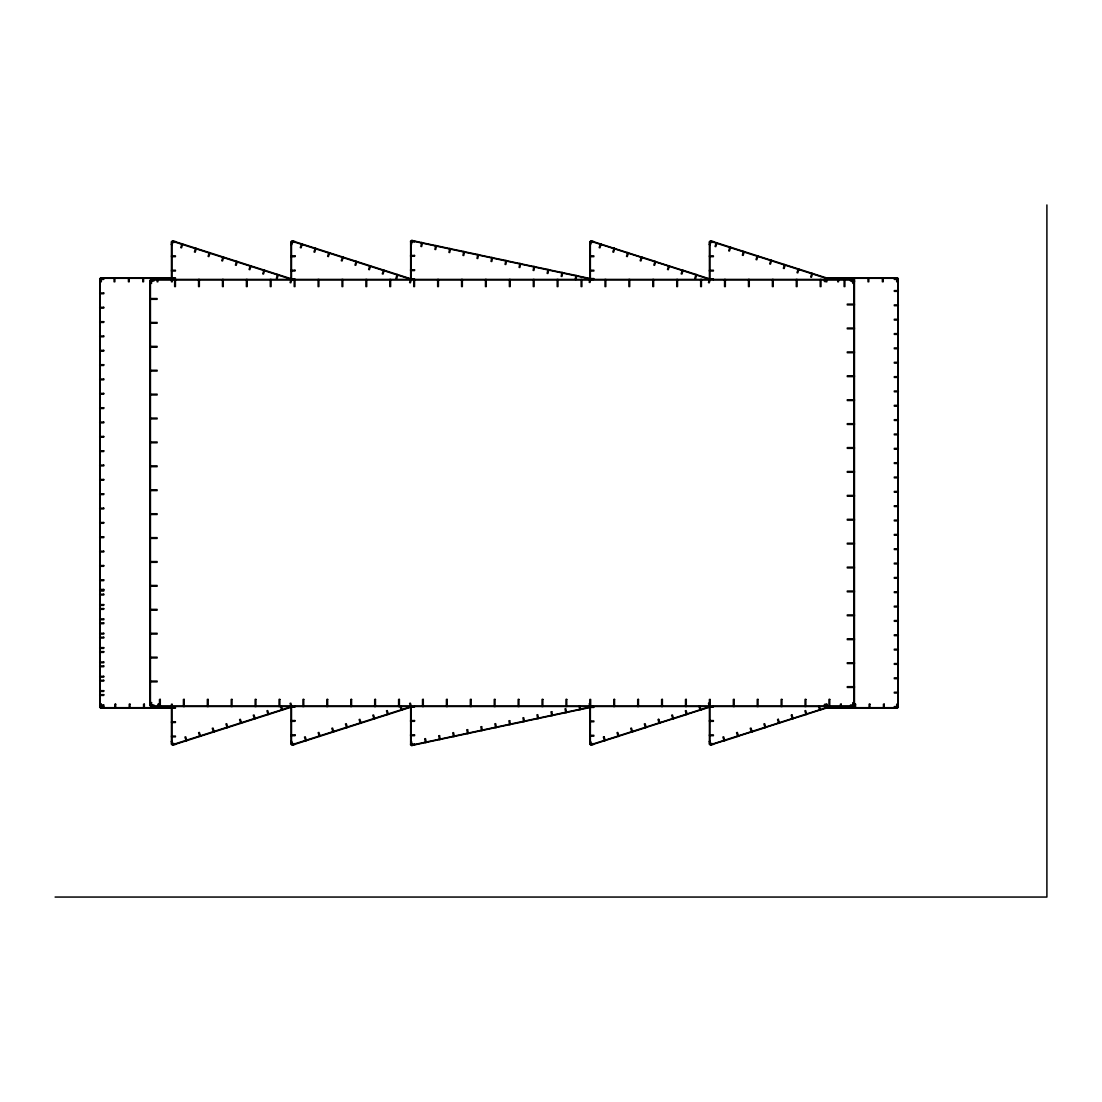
<?xml version="1.0" encoding="UTF-8"?>
<svg xmlns="http://www.w3.org/2000/svg" width="1102" height="1102" viewBox="0 0 1102 1102"><rect width="100%" height="100%" fill="white"/><g stroke="black" fill="none" stroke-linecap="round" stroke-linejoin="round"><path stroke-width="1.5" d="M412.286 240.498L411.459 244.396L410.674 244.231L411.514 240.332L421.667 242.605M436.502 245.663L435.676 249.562L434.891 249.396L435.717 245.498L449.726 248.584M463.777 251.476L462.95 255.375L463.735 255.54L464.562 251.642L450.511 248.749M477.813 254.479L476.987 258.378L477.758 258.543L478.599 254.645L464.548 251.752M505.873 260.458L505.047 264.356L505.818 264.521L506.658 260.623L492.608 257.73M547.956 269.439L547.129 273.337L547.914 273.503L548.741 269.604L534.69 266.712M576.015 275.431L575.189 279.329L575.974 279.495L576.801 275.596L562.75 272.69M173.262 241.021L172.036 244.823L171.278 244.575L172.504 240.773L292.044 279.026L290.832 282.828L290.074 282.58L291.286 278.792M181.982 243.817L180.769 247.606L181.527 247.854L182.739 244.052M195.646 248.184L194.434 251.986L195.192 252.22L196.404 248.432M209.311 252.551L208.085 256.353L208.857 256.601L210.069 252.799M222.976 256.931L221.75 260.719L222.508 260.967L223.734 257.179M236.627 261.298L235.415 265.1L236.172 265.334L237.385 261.546M250.292 265.678L249.08 269.467L249.837 269.714L251.049 265.913M263.957 270.045L262.744 273.847L263.502 274.081L264.714 270.293M277.621 274.412L276.409 278.214L277.167 278.462L278.379 274.66M292.801 241.021L291.589 244.823L290.832 244.575L292.044 240.773L411.583 279.026L410.371 282.828L409.613 282.58L410.826 278.792M301.521 243.817L300.309 247.606L301.066 247.854L302.279 244.052M315.186 248.184L313.974 251.986L314.731 252.22L315.943 248.432M328.851 252.551L327.638 256.353L328.396 256.601L329.608 252.799M342.515 256.931L341.303 260.719L342.061 260.967L343.273 257.179M356.18 261.298L354.968 265.1L355.726 265.334L356.938 261.546M369.845 265.678L368.633 269.467L369.39 269.714L370.603 265.913M383.51 270.045L382.284 273.847L383.055 274.081L384.267 270.293M397.161 274.412L395.949 278.214L396.706 278.462L397.932 274.66M591.664 241.021L590.452 244.823L589.694 244.575L590.906 240.773L600.356 243.914M642.135 257.179L640.923 260.967L640.166 260.719L641.378 256.931L642.135 257.179L655.8 261.546L654.588 265.334L653.83 265.1L655.043 261.298M683.13 270.293L681.918 274.081L681.16 273.847L682.372 270.045L696.795 274.66L695.582 278.462L694.811 278.214L696.037 274.412M711.217 241.021L709.991 244.823L709.233 244.575L710.459 240.773L826.307 277.856L825.095 281.644L824.337 281.409L825.55 277.608M716.245 242.633L715.033 246.435L715.79 246.669L717.003 242.881M729.91 247L728.697 250.801L729.455 251.049L730.667 247.247M743.574 251.38L742.362 255.168L743.12 255.416L744.332 251.614M757.239 255.747L756.027 259.549L756.785 259.783L757.997 255.995M770.904 260.127L769.692 263.915L770.45 264.163L771.662 260.361M784.569 264.494L783.357 268.296L784.114 268.53L785.327 264.742M798.234 268.86L797.008 272.662L797.779 272.91L798.991 269.108M811.885 273.241L810.673 277.029L811.43 277.277L812.656 273.475M173.11 744.497L186.004 740.365M186.761 740.131L199.669 735.998M200.426 735.75L213.333 731.632M214.091 731.384L226.998 727.251M227.756 727.017L240.663 722.884M241.421 722.636L254.328 718.504M255.085 718.27L267.993 714.137M268.75 713.889L281.644 709.771M282.415 709.523L291.135 706.726M292.65 744.497L305.557 740.365M306.315 740.131L319.222 735.998M319.979 735.75L332.887 731.632M333.644 731.384L346.538 727.251M347.309 727.017L360.202 722.884M360.96 722.636L373.867 718.504M374.625 718.27L387.532 714.137M388.29 713.889L401.197 709.771M401.954 709.523L410.674 706.726M591.512 744.497L604.419 740.365M605.177 740.131L618.084 735.998M618.842 735.75L631.749 731.632M632.507 731.384L645.414 727.251M646.171 727.017L659.065 722.884M659.836 722.636L672.73 718.504M673.487 718.27L686.394 714.137M687.152 713.889L700.059 709.771M700.817 709.523L709.536 706.726M591.636 744.883L604.543 740.751M605.301 740.503L618.993 736.232L617.781 732.431L617.024 732.678L618.236 736.467M618.966 736.136L631.859 732.003M632.658 731.852L631.446 728.064L630.688 728.312L631.901 732.1L646.323 727.485L645.097 723.697L644.339 723.931L645.565 727.733M646.282 727.389L659.189 723.256M659.946 723.022L672.854 718.89M673.639 718.738L672.427 714.95L671.669 715.184L672.881 718.986L687.304 714.371L686.091 710.57L685.334 710.818L686.546 714.606M687.276 714.275L700.183 710.143M700.968 709.991L699.756 706.203L698.999 706.451L700.211 710.239L709.66 707.112M711.066 744.497L723.959 740.365M724.717 740.131L737.624 735.998M738.381 735.75L751.288 731.632M752.046 731.384L764.953 727.251M765.711 727.017L778.618 722.884M779.376 722.636L792.283 718.504M793.041 718.27L805.948 714.137M806.705 713.889L819.599 709.771M820.37 709.523L825.398 707.911M711.176 744.883L724.083 740.751M724.882 740.599L723.656 736.811L722.898 737.045L724.11 740.847L738.533 736.232L737.321 732.431L736.563 732.678L737.775 736.467M738.505 736.136L751.412 732.003M752.198 731.852L750.985 728.064L750.228 728.312L751.44 732.1L752.198 731.852L765.862 727.485L764.65 723.697L763.893 723.931L765.105 727.733M765.835 727.389L778.742 723.256M779.5 723.022L792.407 718.89M793.164 718.642L806.857 714.371L805.645 710.57L804.873 710.818L806.099 714.606M806.829 714.275L819.723 710.143M820.522 709.991L819.296 706.203L818.538 706.451L819.75 710.239L825.522 708.297M412.189 745.007L425.441 742.183M426.212 742.018L439.464 739.194M440.249 739.029L453.501 736.205M454.272 736.04L467.523 733.202M468.309 733.037L481.56 730.213M482.332 730.047L495.583 727.224M496.368 727.058L509.62 724.221M510.391 724.055L523.643 721.231M524.428 721.066L537.68 718.242M538.451 718.077L551.703 715.253M552.488 715.088L565.739 712.25M566.511 712.085L579.762 709.261M580.547 709.096L589.942 707.085M412.272 745.407L439.546 739.58M440.332 739.414L467.606 733.601M468.391 733.436L481.643 730.598M482.414 730.433L509.703 724.62M510.474 724.455L524.524 721.548L523.698 717.664L522.913 717.829L523.753 721.727M524.511 721.452L551.785 715.639M552.57 715.473L579.845 709.647M580.63 709.481L590.837 707.415L589.997 703.517L589.226 703.682L590.052 707.58M171.457 242.33L175.438 242.33L175.438 241.531L171.457 241.531L171.457 281.795L172.256 281.795L172.256 277.814M589.873 242.33L593.854 242.33L593.854 241.531L589.873 241.531L589.873 256.683L589.873 279.371L593.854 279.371L593.854 278.572L589.873 278.572M709.413 242.33L713.393 242.33L713.393 241.531L709.413 241.531L709.413 279.798M171.457 255.884L175.438 255.884L175.438 256.683L171.457 256.683M589.873 255.884L593.854 255.884L593.854 256.683L589.873 256.683M709.413 255.884L713.393 255.884L713.393 256.683L709.413 256.683M171.457 270.224L175.438 270.224L175.438 271.023L171.457 271.023M589.873 270.224L593.854 270.224L593.854 271.023L589.873 271.023M709.413 270.224L713.393 270.224L713.393 271.023L709.413 271.023M171.457 277.814L175.438 277.814L175.438 278.613L171.457 278.613M101.329 277.911L114.071 277.911M114.87 277.911L128.424 277.911M129.223 277.911L142.764 277.911M143.563 277.911L157.118 277.911M157.903 277.911L171.457 277.911M826.872 277.911L837.727 277.911M838.526 277.911L852.066 277.911M854.463 277.911L868.004 277.911M868.803 277.911L882.358 277.911M883.157 277.911L896.697 277.911M101.329 278.31L114.071 278.31M114.87 278.31L128.424 278.31M129.223 278.31L142.764 278.31M143.563 278.31L157.118 278.31M157.903 278.31L171.457 278.31M826.872 278.31L837.727 278.31M838.526 278.31L852.066 278.31M854.463 278.31L868.004 278.31M868.803 278.31L882.358 278.31M883.157 278.31L896.697 278.31M709.413 278.999L713.393 278.999L713.393 279.798M151.539 279.412L150.74 279.412L150.74 283.393L151.539 283.393L151.539 279.412L853.664 279.412M151.539 279.908L174.639 279.908M175.438 279.908L198.553 279.908M199.352 279.908L222.466 279.908M223.265 279.908L246.38 279.908M247.165 279.908L270.279 279.908M271.078 279.908L318.106 279.908M318.891 279.908L342.006 279.908M342.805 279.908L365.919 279.908M366.718 279.908L389.832 279.908M390.631 279.908L437.646 279.908M438.444 279.908L461.559 279.908M462.358 279.908L485.459 279.908M486.257 279.908L509.372 279.908M510.171 279.908L533.285 279.908M534.084 279.908L557.185 279.908M557.984 279.908L581.098 279.908M581.897 279.908L605.012 279.908M605.811 279.908L628.925 279.908M629.71 279.908L652.825 279.908M653.624 279.908L676.738 279.908M677.537 279.908L700.652 279.908M701.437 279.908L724.551 279.908M725.35 279.908L748.465 279.908M749.264 279.908L772.378 279.908M773.177 279.908L796.278 279.908M797.077 279.908L820.191 279.908M820.99 279.908L844.104 279.908M844.903 279.908L852.865 279.908M854.463 280.211L850.482 280.211L850.482 281.01L854.463 281.01L854.463 705.79L850.482 705.79L850.482 704.991L854.463 704.991M149.941 281.01L153.922 281.01L153.922 280.211L149.941 280.211L149.941 705.79L153.922 705.79L153.922 704.991L149.941 704.991M149.941 298.532L157.118 298.532L157.118 299.331L149.941 299.331M854.463 304.111L847.286 304.111L847.286 304.91L854.463 304.91M149.941 322.445L157.118 322.445L157.118 323.244L149.941 323.244M854.463 328.024L847.286 328.024L847.286 328.823L854.463 328.823M149.941 346.359L157.118 346.359L157.118 347.158L149.941 347.158M854.463 351.937L847.286 351.937L847.286 352.736L854.463 352.736M149.941 370.258L157.118 370.258L157.118 371.057L149.941 371.057M854.463 375.837L847.286 375.837L847.286 376.636L854.463 376.636M149.941 394.172L157.118 394.172L157.118 394.971L149.941 394.971M854.463 399.75L847.286 399.75L847.286 400.549L854.463 400.549M149.941 418.085L157.118 418.085L157.118 418.884L149.941 418.884M854.463 423.664L847.286 423.664L847.286 424.463L854.463 424.463M149.941 441.998L157.118 441.998L157.118 442.784L149.941 442.784M854.463 447.577L847.286 447.577L847.286 448.362L854.463 448.362M149.941 465.898L157.118 465.898L157.118 466.697L149.941 466.697M854.463 471.477L847.286 471.477L847.286 472.276L854.463 472.276M149.941 489.811L157.118 489.811L157.118 490.61L149.941 490.61M854.463 495.39L847.286 495.39L847.286 496.189L854.463 496.189M149.941 513.725L157.118 513.725L157.118 514.51L149.941 514.51M854.463 519.304L847.286 519.304L847.286 520.089L854.463 520.089M149.941 537.624L157.118 537.624L157.118 538.423L149.941 538.423M854.463 543.203L847.286 543.203L847.286 544.002L854.463 544.002M149.941 561.538L157.118 561.538L157.118 562.337L149.941 562.337M854.463 567.117L847.286 567.117L847.286 567.916L854.463 567.916M149.941 585.451L157.118 585.451L157.118 586.25L149.941 586.25M99.731 590.231L103.712 590.231M854.463 591.03L847.286 591.03L847.286 591.829L854.463 591.829M149.941 609.351L157.118 609.351L157.118 610.15L149.941 610.15M854.463 614.93L847.286 614.93L847.286 615.729L854.463 615.729M149.941 633.264L157.118 633.264L157.118 634.063L149.941 634.063M854.463 638.843L847.286 638.843L847.286 639.642L854.463 639.642M149.941 657.178L157.118 657.178L157.118 657.977L149.941 657.977M854.463 662.757L847.286 662.757L847.286 663.556L854.463 663.556M149.941 681.077L157.118 681.077L157.118 681.876L149.941 681.876M854.463 686.656L847.286 686.656L847.286 687.455L854.463 687.455M151.539 706.093L159.501 706.093M160.3 706.093L183.414 706.093M184.213 706.093L207.328 706.093M208.113 706.093L231.227 706.093M232.026 706.093L255.141 706.093M255.94 706.093L279.054 706.093M279.839 706.093L302.954 706.093M303.753 706.093L326.867 706.093M327.666 706.093L350.78 706.093M351.579 706.093L374.68 706.093M375.479 706.093L398.593 706.093M399.392 706.093L422.507 706.093M423.306 706.093L446.406 706.093M447.205 706.093L470.32 706.093M471.119 706.093L494.233 706.093M495.032 706.093L518.147 706.093M518.932 706.093L542.046 706.093M542.845 706.093L565.96 706.093M566.759 706.093L589.873 706.093M590.658 706.093L613.773 706.093M614.572 706.093L637.686 706.093M638.485 706.093L661.599 706.093M662.398 706.093L685.499 706.093M686.298 706.093L733.326 706.093M734.125 706.093L757.226 706.093M758.024 706.093L781.139 706.093M781.938 706.093L805.052 706.093M805.851 706.093L828.952 706.093M829.751 706.093L852.865 706.093M151.539 706.492L159.501 706.492M160.3 706.492L183.414 706.492M184.213 706.492L207.328 706.492M208.113 706.492L231.227 706.492M232.026 706.492L255.141 706.492M255.94 706.492L279.054 706.492M279.839 706.492L302.954 706.492M303.753 706.492L326.867 706.492M327.666 706.492L350.78 706.492M351.579 706.492L374.68 706.492M375.479 706.492L398.593 706.492M399.392 706.492L422.507 706.492M423.306 706.492L446.406 706.492M447.205 706.492L470.32 706.492M471.119 706.492L494.233 706.492M495.032 706.492L518.147 706.492M518.932 706.492L542.046 706.492M542.845 706.492L565.96 706.492M566.759 706.492L589.873 706.492M590.658 706.492L613.773 706.492M614.572 706.492L637.686 706.492M638.485 706.492L661.599 706.492M662.398 706.492L685.499 706.492M686.298 706.492L709.413 706.492M710.211 706.492L733.326 706.492M734.125 706.492L757.226 706.492M758.024 706.492L781.139 706.492M781.938 706.492L805.052 706.492M805.851 706.492L828.952 706.492M829.751 706.492L852.865 706.492M589.873 706.589L593.854 706.63L593.854 707.429L589.873 707.429L589.873 699.412L590.658 699.412L590.658 706.589M709.413 706.589L710.211 706.589L710.211 699.412L709.413 699.412L709.413 744.456L713.393 744.456L713.393 743.657L709.413 743.657M709.413 707.002L713.393 707.002L713.393 706.203M171.457 707.388L175.438 707.388L175.438 708.187L171.457 708.187M101.329 707.677L114.87 707.677M115.669 707.677L129.223 707.677M130.008 707.677L143.563 707.677M144.362 707.677L157.903 707.677M158.702 707.677L171.457 707.677M826.872 707.677L840.413 707.677M841.212 707.677L854.766 707.677M855.551 707.677L869.106 707.677M869.905 707.677L883.446 707.677M884.245 707.677L896.697 707.677M101.329 708.076L114.87 708.076M115.669 708.076L129.223 708.076M130.008 708.076L143.563 708.076M144.362 708.076L157.903 708.076M158.702 708.076L171.457 708.076M826.872 708.076L840.413 708.076M841.212 708.076L854.766 708.076M855.551 708.076L869.106 708.076M869.905 708.076L883.446 708.076M884.245 708.076L896.697 708.076M709.413 720.543L713.393 720.543L713.393 721.342L709.413 721.342M589.873 720.983L593.854 720.983L593.854 721.769L589.873 721.769L589.969 707.429M171.457 721.727L175.438 721.727L175.438 722.526L171.457 722.526M709.413 734.896L713.393 734.896L713.393 735.695L709.413 735.695M589.873 735.323L593.854 735.323L593.854 736.122L589.873 736.122L589.969 721.769M171.457 736.081L175.438 736.081L175.438 736.866L171.457 736.866M171.457 743.657L175.438 743.657L175.438 744.456L171.457 744.456L171.457 704.192L172.256 704.192L172.256 708.187M589.873 743.657L593.854 743.657L593.854 744.456L589.873 744.456L589.969 736.122M55.1 897.056L1046.9 897.056L1046.9 204.944M422.452 242.771L435.703 245.594M478.571 254.741L491.823 257.565M506.631 260.719L519.882 263.557M520.667 263.722L533.905 266.546M548.727 269.701L561.965 272.525M576.787 275.693L590.025 278.517M412.189 240.98L421.584 242.991M422.369 243.156L435.621 245.98M436.406 246.145L449.644 248.969M450.429 249.148L463.68 251.972M464.465 252.138L477.703 254.961M478.488 255.127L491.74 257.951M492.525 258.116L505.763 260.954M506.548 261.119L519.8 263.943M520.585 264.108L533.823 266.932M534.608 267.097L547.859 269.921M548.631 270.1L561.882 272.924M562.667 273.089L575.919 275.913M576.69 276.079L589.942 278.902M711.066 241.49L716.093 243.115M716.851 243.349L729.758 247.482M730.516 247.73L743.423 251.848M744.181 252.096L757.088 256.229M757.845 256.463L770.753 260.595M771.51 260.843L784.417 264.962M785.175 265.21L798.082 269.343M798.84 269.591L811.733 273.709M812.505 273.957L825.398 278.09M601.113 244.148L614.021 248.281M614.778 248.529L627.685 252.647M628.443 252.895L641.35 257.028M655.773 261.642L668.68 265.775M669.437 266.009L682.331 270.142M696.753 274.756L709.66 278.889M591.512 241.49L600.232 244.286M601.003 244.534L613.897 248.666M614.654 248.9L627.561 253.033M628.319 253.281L641.226 257.4M641.984 257.648L654.891 261.78M655.649 262.014L668.556 266.147M669.313 266.395L682.221 270.527M682.978 270.761L695.885 274.894M696.643 275.142L709.536 279.261M292.65 241.49L301.369 244.286M302.127 244.534L315.034 248.666M315.792 248.9L328.699 253.033M329.457 253.281L342.364 257.4M343.121 257.648L356.029 261.78M356.786 262.014L369.693 266.147M370.451 266.395L383.358 270.527M384.116 270.761L397.009 274.894M397.781 275.142L410.674 279.261M173.11 241.49L181.83 244.286M182.588 244.534L195.495 248.666M196.252 248.9L209.16 253.033M209.917 253.281L222.824 257.4M223.582 257.648L236.475 261.78M237.233 262.014L250.14 266.147M250.898 266.395L263.805 270.527M264.563 270.761L277.47 274.894M278.227 275.142L291.135 279.261M410.826 707.208L409.613 703.407L410.371 703.172L411.583 706.961L292.044 745.214L290.832 741.426L291.589 741.178L292.801 744.98M402.106 709.991L400.894 706.203L400.136 706.451L401.348 710.239M388.441 714.371L387.229 710.57L386.471 710.818L387.684 714.606M374.776 718.738L373.564 714.95L372.807 715.184L374.019 718.986M361.112 723.119L359.899 719.317L359.142 719.565L360.354 723.353M347.461 727.485L346.235 723.697L345.477 723.931L346.689 727.733M333.796 731.852L332.584 728.064L331.812 728.312L333.038 732.1M320.131 736.232L318.919 732.431L318.161 732.678L319.373 736.467M306.466 740.599L305.254 736.811L304.496 737.045L305.709 740.847M291.286 707.208L290.074 703.407L290.832 703.172L292.044 706.961L172.504 745.214L171.278 741.426L172.036 741.178L173.262 744.98M282.567 709.991L281.341 706.203L280.583 706.451L281.795 710.239M268.902 714.371L267.69 710.57L266.918 710.818L268.144 714.606M255.237 718.738L254.025 714.95L253.267 715.184L254.479 718.986M241.572 723.119L240.36 719.317L239.602 719.565L240.815 723.353M227.907 727.485L226.695 723.697L225.938 723.931L227.15 727.733M214.243 731.852L213.03 728.064L212.273 728.312L213.485 732.1M200.578 736.232L199.366 732.431L198.608 732.678L199.82 736.467M186.913 740.599L185.701 736.811L184.943 737.045L186.155 740.847M566.621 712.581L565.794 708.682L565.009 708.848L565.836 712.746M538.561 718.559L537.735 714.661L536.949 714.826L537.776 718.724M496.465 727.54L495.638 723.642L494.853 723.807L495.693 727.706M454.382 736.522L453.556 732.623L452.77 732.789L453.597 736.687M426.322 742.5L425.496 738.615L424.711 738.781L425.537 742.679M898.199 279.412L898.199 290.57M898.199 291.369L898.199 304.91M898.199 305.709L898.199 319.263M898.199 320.062L898.199 333.603M898.199 334.402L898.199 347.943M898.199 348.742L898.199 362.296M898.199 363.095L898.199 376.636M898.199 377.435L898.199 390.99M898.199 391.789L898.199 405.329M898.199 406.128L898.199 419.683M898.199 420.468L898.199 434.023M898.199 434.822L898.199 448.362M898.199 449.161L898.199 462.716M898.199 463.515L898.199 477.056M898.199 477.855L898.199 491.409M898.199 492.195L898.199 505.749M898.199 506.548L898.199 520.089M898.199 520.888L898.199 534.442M898.199 535.241L898.199 548.782M898.199 549.581L898.199 563.136M898.199 563.935L898.199 577.476M898.199 578.274L898.199 591.829M898.199 592.614L898.199 606.169M898.199 606.968L898.199 620.509M898.199 621.308L898.199 634.862M898.199 635.661L898.199 649.202M898.199 650.001L898.199 663.556M898.199 664.341L898.199 677.895M898.199 678.694L898.199 692.235M898.199 693.034L898.199 706.589M897.799 279.412L897.799 290.57M897.799 291.369L897.799 304.91M897.799 305.709L897.799 319.263M897.799 320.062L897.799 333.603M897.799 334.402L897.799 347.943M897.799 348.742L897.799 362.296M897.799 363.095L897.799 376.636M897.799 377.435L897.799 390.99M897.799 391.789L897.799 405.329M897.799 406.128L897.799 419.683M897.799 420.468L897.799 434.023M897.799 434.822L897.799 448.362M897.799 449.161L897.799 462.716M897.799 463.515L897.799 477.056M897.799 477.855L897.799 491.409M897.799 492.195L897.799 505.749M897.799 506.548L897.799 520.089M897.799 520.888L897.799 534.442M897.799 535.241L897.799 548.782M897.799 549.581L897.799 563.136M897.799 563.935L897.799 577.476M897.799 578.274L897.799 591.829M897.799 592.614L897.799 606.169M897.799 606.968L897.799 620.509M897.799 621.308L897.799 634.862M897.799 635.661L897.799 649.202M897.799 650.001L897.799 663.556M897.799 664.341L897.799 677.895M897.799 678.694L897.799 692.235M897.799 693.034L897.799 706.589M853.967 281.01L853.967 304.111M853.967 304.91L853.967 328.024M853.967 328.823L853.967 351.937M853.967 352.736L853.967 375.837M853.967 376.636L853.967 399.75M853.967 400.549L853.967 423.664M853.967 424.463L853.967 447.577M853.967 448.362L853.967 471.477M853.967 472.276L853.967 495.39M853.967 496.189L853.967 519.304M853.967 520.089L853.967 543.203M853.967 544.002L853.967 567.117M853.967 567.916L853.967 591.03M853.967 591.829L853.967 614.93M853.967 615.729L853.967 638.843M853.967 639.642L853.967 662.757M853.967 663.556L853.967 686.656M853.967 687.455L853.967 704.991M853.664 277.814L853.664 283.393L852.865 283.393L852.865 277.814M844.903 279.412L844.903 286.589L844.104 286.589L844.104 279.412M820.99 279.412L820.99 286.589L820.191 286.589L820.191 279.412M797.077 279.412L797.077 286.589L796.278 286.589L796.278 279.412M773.177 279.412L773.177 286.589L772.378 286.589L772.378 279.412M749.264 279.412L749.264 286.589L748.465 286.589L748.465 279.412M725.35 279.412L725.35 286.589L724.551 286.589L724.551 279.412M709.908 242.33L709.908 255.884M709.908 256.683L709.908 270.224M709.908 271.023L709.908 278.999M709.908 707.002L709.908 720.543M709.908 721.342L709.908 734.896M709.908 735.695L709.908 743.657M701.437 279.412L701.437 286.589L700.652 286.589L700.652 279.412M677.537 279.412L677.537 286.589L676.738 286.589L676.738 279.412M653.624 279.412L653.624 286.589L652.825 286.589L652.825 279.412M629.71 279.412L629.71 286.589L628.925 286.589L628.925 279.412M605.811 279.412L605.811 286.589L605.012 286.589L605.012 279.412M590.369 242.33L590.369 255.884M590.369 256.683L590.369 270.224M590.369 271.023L590.369 278.572M590.369 707.429L590.369 720.983M590.369 721.769L590.369 735.323M590.369 736.122L590.369 743.657M581.897 279.412L581.897 286.589L581.098 286.589L581.098 279.412M557.984 279.412L557.984 286.589L557.185 286.589L557.185 279.412M534.084 279.412L534.084 286.589L533.285 286.589L533.285 279.412M510.171 279.412L510.171 286.589L509.372 286.589L509.372 279.412M486.257 279.412L486.257 286.589L485.459 286.589L485.459 279.412M462.358 279.412L462.358 286.589L461.559 286.589L461.559 279.412M438.444 279.412L438.444 286.589L437.646 286.589L437.646 279.412M414.531 706.203L414.531 707.002L410.55 707.002L410.55 706.203M413.732 279.412L413.732 286.589L414.531 286.589L414.531 278.999L410.55 278.999L410.55 279.798M411.046 241.903L411.046 255.457M411.046 256.256L411.046 269.797M411.046 270.596L411.046 278.999M411.046 707.002L411.046 720.543M411.046 721.342L411.046 734.896M411.046 735.695L411.046 744.084M410.647 241.903L410.647 255.457M410.647 256.256L410.647 269.797M410.647 270.596L410.647 278.999M410.647 707.002L410.647 720.543M410.647 721.342L410.647 734.896M410.647 735.695L410.647 744.084M390.631 279.412L390.631 286.589L389.832 286.589L389.832 279.412M366.718 279.412L366.718 286.589L365.919 286.589L365.919 279.412M342.805 279.412L342.805 286.589L342.006 286.589L342.006 279.412M318.891 279.412L318.891 286.589L318.106 286.589L318.106 279.412M294.992 706.203L294.992 707.002L290.997 707.002L290.997 706.203M294.193 279.412L294.193 286.589L294.992 286.589L294.992 278.999L290.997 278.999L290.997 279.798M291.507 242.33L291.507 255.884M291.507 256.683L291.507 270.224M291.507 271.023L291.507 278.999M291.507 707.002L291.507 720.543M291.507 721.342L291.507 734.896M291.507 735.695L291.507 743.657M291.107 242.33L291.107 255.884M291.107 256.683L291.107 270.224M291.107 271.023L291.107 278.999M291.107 707.002L291.107 720.543M291.107 721.342L291.107 734.896M291.107 735.695L291.107 743.657M271.078 279.412L271.078 286.589L270.279 286.589L270.279 279.412M247.165 279.412L247.165 286.589L246.38 286.589L246.38 279.412M223.265 279.412L223.265 286.589L222.466 286.589L222.466 279.412M199.352 279.412L199.352 286.589L198.553 286.589L198.553 279.412M175.438 279.412L175.438 286.589L174.639 286.589L174.639 279.412M171.953 242.33L171.953 255.884M171.953 256.683L171.953 270.224M171.953 271.023L171.953 277.814M171.953 708.187L171.953 721.727M171.953 722.526L171.953 736.081M171.953 736.866L171.953 743.657M150.437 281.01L150.437 298.532M150.437 299.331L150.437 322.445M150.437 323.244L150.437 346.359M150.437 347.158L150.437 370.258M150.437 371.057L150.437 394.172M150.437 394.971L150.437 418.085M150.437 418.884L150.437 441.998M150.437 442.784L150.437 465.898M150.437 466.697L150.437 489.811M150.437 490.61L150.437 513.725M150.437 514.51L150.437 537.624M150.437 538.423L150.437 561.538M150.437 562.337L150.437 585.451M150.437 586.25L150.437 609.351M150.437 610.15L150.437 633.264M150.437 634.063L150.437 657.178M150.437 657.977L150.437 681.077M150.437 681.876L150.437 704.991M100.227 279.412L100.227 292.953M100.227 293.752L100.227 307.306M100.227 308.105L100.227 321.646M100.227 322.445L100.227 336M100.227 336.785L100.227 350.34M100.227 351.139L100.227 364.679M100.227 365.478L100.227 379.033M100.227 379.832L100.227 393.373M100.227 394.172L100.227 407.726M100.227 408.525L100.227 422.066M100.227 422.865L100.227 436.42M100.227 437.205L100.227 450.759M100.227 451.558L100.227 465.099M100.227 465.898L100.227 479.453M100.227 480.252L100.227 493.792M100.227 494.591L100.227 508.146M100.227 508.931L100.227 522.486M100.227 523.285L100.227 536.826M100.227 537.624L100.227 551.179M100.227 551.978L100.227 565.519M100.227 566.318L100.227 579.872M100.227 580.671L100.227 706.589M99.827 279.412L99.827 292.953M99.827 293.752L99.827 307.306M99.827 308.105L99.827 321.646M99.827 322.445L99.827 336M99.827 336.785L99.827 350.34M99.827 351.139L99.827 364.679M99.827 365.478L99.827 379.033M99.827 379.832L99.827 393.373M99.827 394.172L99.827 407.726M99.827 408.525L99.827 422.066M99.827 422.865L99.827 436.42M99.827 437.205L99.827 450.759M99.827 451.558L99.827 465.099M99.827 465.898L99.827 479.453M99.827 480.252L99.827 493.792M99.827 494.591L99.827 508.146M99.827 508.931L99.827 522.486M99.827 523.285L99.827 536.826M99.827 537.624L99.827 551.179M99.827 551.978L99.827 565.519M99.827 566.318L99.827 579.872M99.827 580.671L99.827 706.589M421.694 242.509L420.868 246.393L421.639 246.572L422.479 242.674L421.694 242.509M449.754 248.487L448.927 252.386L449.699 252.551L450.539 248.653L449.754 248.487M491.836 257.469L491.01 261.367L491.795 261.532L492.622 257.634L491.836 257.469M519.896 263.461L519.07 267.345L519.855 267.51L520.681 263.626L519.896 263.461M533.933 266.45L533.106 270.348L533.878 270.513L534.718 266.615L533.933 266.45M561.992 272.428L561.166 276.326L561.937 276.492L562.778 272.593L561.992 272.428M590.052 278.42L589.226 282.319L589.997 282.484L590.837 278.586L590.052 278.42M600.383 243.817L599.171 247.606L599.929 247.854L601.155 244.052L600.383 243.817M614.048 248.184L612.836 251.986L613.594 252.22L614.806 248.432L614.048 248.184M627.713 252.551L626.501 256.353L627.258 256.601L628.471 252.799L627.713 252.551M668.707 265.678L667.495 269.467L668.253 269.714L669.465 265.913L668.707 265.678M709.688 278.792L708.476 282.58L709.233 282.828L710.459 279.026L709.688 278.792M590.452 741.178L589.694 741.426L590.906 745.214L591.664 744.98L590.452 741.178M604.116 736.811L603.359 737.045L604.571 740.847L605.329 740.599L604.116 736.811M658.762 719.317L658.004 719.565L659.216 723.353L659.988 723.119L658.762 719.317M709.233 703.172L708.476 703.407L709.688 707.208L710.459 706.961L709.233 703.172M709.991 741.178L709.233 741.426L710.459 745.214L711.217 744.98L709.991 741.178M778.315 719.317L777.557 719.565L778.77 723.353L779.527 723.119L778.315 719.317M791.98 714.95L791.222 715.184L792.434 718.986L793.192 718.738L791.98 714.95M825.095 704.343L824.337 704.591L825.55 708.379L826.307 708.145L825.095 704.343M411.459 741.605L410.674 741.77L411.514 745.668L412.286 745.503L411.459 741.605M439.519 735.613L438.734 735.778L439.574 739.676L440.345 739.511L439.519 735.613M467.579 729.634L466.793 729.799L467.634 733.698L468.405 733.533L467.579 729.634M481.615 726.631L480.83 726.797L481.657 730.695L482.442 730.53L481.615 726.631M509.675 720.653L508.89 720.818L509.716 724.717L510.502 724.551L509.675 720.653M551.758 711.672L550.972 711.837L551.813 715.735L552.584 715.57L551.758 711.672M579.817 705.679L579.032 705.859L579.872 709.743L580.644 709.578L579.817 705.679M414.531 241.104L410.55 241.104L410.55 241.903L414.531 241.903L414.531 241.104M294.992 241.531L290.997 241.531L290.997 242.33L294.992 242.33L294.992 241.531M414.531 255.457L410.55 255.457L410.55 256.256L414.531 256.256L414.531 255.457M294.992 255.884L290.997 255.884L290.997 256.683L294.992 256.683L294.992 255.884M414.531 269.797L410.55 269.797L410.55 270.596L414.531 270.596L414.531 269.797M294.992 270.224L290.997 270.224L290.997 271.023L294.992 271.023L294.992 270.224M101.329 277.814L100.53 277.814L100.53 281.795L101.329 281.795L101.329 277.814M114.87 277.814L114.071 277.814L114.071 281.795L114.87 281.795L114.87 277.814M129.223 277.814L128.424 277.814L128.424 281.795L129.223 281.795L129.223 277.814M143.563 277.814L142.764 277.814L142.764 281.795L143.563 281.795L143.563 277.814M157.903 277.814L157.118 277.814L157.118 281.795L157.903 281.795L157.903 277.814M826.872 277.814L826.073 277.814L826.073 281.795L826.872 281.795L826.872 277.814M838.526 277.814L837.727 277.814L837.727 281.795L838.526 281.795L838.526 277.814M854.463 277.814L852.066 277.814L852.066 281.795L854.463 281.795L854.463 277.814M868.803 277.814L868.004 277.814L868.004 281.795L868.803 281.795L868.803 277.814M883.157 277.814L882.358 277.814L882.358 281.795L883.157 281.795L883.157 277.814M897.496 277.814L896.697 277.814L896.697 281.795L897.496 281.795L897.496 277.814M103.712 278.613L99.731 278.613L99.731 279.412L103.712 279.412L103.712 278.613M898.295 278.613L894.314 278.613L894.314 279.412L898.295 279.412L898.295 278.613M898.295 290.57L894.314 290.57L894.314 291.369L898.295 291.369L898.295 290.57M103.712 292.953L99.731 292.953L99.731 293.752L103.712 293.752L103.712 292.953M898.295 304.91L894.314 304.91L894.314 305.709L898.295 305.709L898.295 304.91M103.712 307.306L99.731 307.306L99.731 308.105L103.712 308.105L103.712 307.306M898.295 319.263L894.314 319.263L894.314 320.062L898.295 320.062L898.295 319.263M103.712 321.646L99.731 321.646L99.731 322.445L103.712 322.445L103.712 321.646M898.295 333.603L894.314 333.603L894.314 334.402L898.295 334.402L898.295 333.603M103.712 336L99.731 336L99.731 336.785L103.712 336.785L103.712 336M898.295 347.943L894.314 347.943L894.314 348.742L898.295 348.742L898.295 347.943M103.712 350.34L99.731 350.34L99.731 351.139L103.712 351.139L103.712 350.34M898.295 362.296L894.314 362.296L894.314 363.095L898.295 363.095L898.295 362.296M103.712 364.679L99.731 364.679L99.731 365.478L103.712 365.478L103.712 364.679M898.295 376.636L894.314 376.636L894.314 377.435L898.295 377.435L898.295 376.636M103.712 379.033L99.731 379.033L99.731 379.832L103.712 379.832L103.712 379.033M898.295 390.99L894.314 390.99L894.314 391.789L898.295 391.789L898.295 390.99M103.712 393.373L99.731 393.373L99.731 394.172L103.712 394.172L103.712 393.373M898.295 405.329L894.314 405.329L894.314 406.128L898.295 406.128L898.295 405.329M103.712 407.726L99.731 407.726L99.731 408.525L103.712 408.525L103.712 407.726M898.295 419.683L894.314 419.683L894.314 420.468L898.295 420.468L898.295 419.683M103.712 422.066L99.731 422.066L99.731 422.865L103.712 422.865L103.712 422.066M898.295 434.023L894.314 434.023L894.314 434.822L898.295 434.822L898.295 434.023M103.712 436.42L99.731 436.42L99.731 437.205L103.712 437.205L103.712 436.42M898.295 448.362L894.314 448.362L894.314 449.161L898.295 449.161L898.295 448.362M103.712 450.759L99.731 450.759L99.731 451.558L103.712 451.558L103.712 450.759M898.295 462.716L894.314 462.716L894.314 463.515L898.295 463.515L898.295 462.716M103.712 465.099L99.731 465.099L99.731 465.898L103.712 465.898L103.712 465.099M898.295 477.056L894.314 477.056L894.314 477.855L898.295 477.855L898.295 477.056M103.712 479.453L99.731 479.453L99.731 480.252L103.712 480.252L103.712 479.453M898.295 491.409L894.314 491.409L894.314 492.195L898.295 492.195L898.295 491.409M103.712 493.792L99.731 493.792L99.731 494.591L103.712 494.591L103.712 493.792M898.295 505.749L894.314 505.749L894.314 506.548L898.295 506.548L898.295 505.749M103.712 508.146L99.731 508.146L99.731 508.931L103.712 508.931L103.712 508.146M898.295 520.089L894.314 520.089L894.314 520.888L898.295 520.888L898.295 520.089M103.712 522.486L99.731 522.486L99.731 523.285L103.712 523.285L103.712 522.486M898.295 534.442L894.314 534.442L894.314 535.241L898.295 535.241L898.295 534.442M103.712 536.826L99.731 536.826L99.731 537.624L103.712 537.624L103.712 536.826M898.295 548.782L894.314 548.782L894.314 549.581L898.295 549.581L898.295 548.782M103.712 551.179L99.731 551.179L99.731 551.978L103.712 551.978L103.712 551.179M898.295 563.136L894.314 563.136L894.314 563.935L898.295 563.935L898.295 563.136M103.712 565.519L99.731 565.519L99.731 566.318L103.712 566.318L103.712 565.519M898.295 577.476L894.314 577.476L894.314 578.274L898.295 578.274L898.295 577.476M103.712 579.872L99.731 579.872L99.731 580.671L103.712 580.671L103.712 579.872M103.712 589.432L99.731 589.432L99.731 591.03L103.712 591.03L103.712 589.432M898.295 591.829L894.314 591.829L894.314 592.614L898.295 592.614L898.295 591.829M103.712 594.212L99.731 594.212L99.731 595.011L103.712 595.011L103.712 594.212M103.712 604.571L99.731 604.571L99.731 605.37L103.712 605.37L103.712 604.571M898.295 606.169L894.314 606.169L894.314 606.968L898.295 606.968L898.295 606.169M103.712 608.566L99.731 608.566L99.731 609.351L103.712 609.351L103.712 608.566M103.712 618.925L99.731 618.925L99.731 619.71L103.712 619.71L103.712 618.925M898.295 620.509L894.314 620.509L894.314 621.308L898.295 621.308L898.295 620.509M103.712 622.905L99.731 622.905L99.731 623.704L103.712 623.704L103.712 622.905M103.712 633.264L99.731 633.264L99.731 634.063L103.712 634.063L103.712 633.264M898.295 634.862L894.314 634.862L894.314 635.661L898.295 635.661L898.295 634.862M103.712 637.245L99.731 637.245L99.731 638.044L103.712 638.044L103.712 637.245M103.712 647.604L99.731 647.604L99.731 648.403L103.712 648.403L103.712 647.604M898.295 649.202L894.314 649.202L894.314 650.001L898.295 650.001L898.295 649.202M103.712 651.599L99.731 651.599L99.731 652.398L103.712 652.398L103.712 651.599M103.712 661.958L99.731 661.958L99.731 662.757L103.712 662.757L103.712 661.958M898.295 663.556L894.314 663.556L894.314 664.341L898.295 664.341L898.295 663.556M103.712 665.939L99.731 665.939L99.731 666.738L103.712 666.738L103.712 665.939M103.712 676.297L99.731 676.297L99.731 677.096L103.712 677.096L103.712 676.297M898.295 677.895L894.314 677.895L894.314 678.694L898.295 678.694L898.295 677.895M103.712 680.292L99.731 680.292L99.731 681.077L103.712 681.077L103.712 680.292M103.712 690.651L99.731 690.651L99.731 691.45L103.712 691.45L103.712 690.651M898.295 692.235L894.314 692.235L894.314 693.034L898.295 693.034L898.295 692.235M103.712 694.632L99.731 694.632L99.731 695.431L103.712 695.431L103.712 694.632M160.3 699.412L159.501 699.412L159.501 706.589L160.3 706.589L160.3 699.412M184.213 699.412L183.414 699.412L183.414 706.589L184.213 706.589L184.213 699.412M208.113 699.412L207.328 699.412L207.328 706.589L208.113 706.589L208.113 699.412M232.026 699.412L231.227 699.412L231.227 706.589L232.026 706.589L232.026 699.412M255.94 699.412L255.141 699.412L255.141 706.589L255.94 706.589L255.94 699.412M279.839 699.412L279.054 699.412L279.054 706.589L279.839 706.589L279.839 699.412M303.753 699.412L302.954 699.412L302.954 706.589L303.753 706.589L303.753 699.412M327.666 699.412L326.867 699.412L326.867 706.589L327.666 706.589L327.666 699.412M351.579 699.412L350.78 699.412L350.78 706.589L351.579 706.589L351.579 699.412M375.479 699.412L374.68 699.412L374.68 706.589L375.479 706.589L375.479 699.412M399.392 699.412L398.593 699.412L398.593 706.589L399.392 706.589L399.392 699.412M423.306 699.412L422.507 699.412L422.507 706.589L423.306 706.589L423.306 699.412M447.205 699.412L446.406 699.412L446.406 706.589L447.205 706.589L447.205 699.412M471.119 699.412L470.32 699.412L470.32 706.589L471.119 706.589L471.119 699.412M495.032 699.412L494.233 699.412L494.233 706.589L495.032 706.589L495.032 699.412M518.932 699.412L518.147 699.412L518.147 706.589L518.932 706.589L518.932 699.412M542.845 699.412L542.046 699.412L542.046 706.589L542.845 706.589L542.845 699.412M566.759 699.412L565.96 699.412L565.96 706.589L566.759 706.589L566.759 699.412M614.572 699.412L613.773 699.412L613.773 706.589L614.572 706.589L614.572 699.412M638.485 699.412L637.686 699.412L637.686 706.589L638.485 706.589L638.485 699.412M662.398 699.412L661.599 699.412L661.599 706.589L662.398 706.589L662.398 699.412M686.298 699.412L685.499 699.412L685.499 706.589L686.298 706.589L686.298 699.412M734.125 699.412L733.326 699.412L733.326 706.589L734.125 706.589L734.125 699.412M758.024 699.412L757.226 699.412L757.226 706.589L758.024 706.589L758.024 699.412M781.938 699.412L781.139 699.412L781.139 706.589L781.938 706.589L781.938 699.412M805.851 699.412L805.052 699.412L805.052 706.589L805.851 706.589L805.851 699.412M829.751 699.412L828.952 699.412L828.952 706.589L829.751 706.589L829.751 699.412M151.539 702.608L150.74 702.608L150.74 706.589L151.539 706.589L151.539 702.608M853.664 702.608L852.865 702.608L852.865 706.589L853.664 706.589L853.664 702.608M101.329 704.192L100.53 704.192L100.53 708.187L101.329 708.187L101.329 704.192M115.669 704.192L114.87 704.192L114.87 708.187L115.669 708.187L115.669 704.192M130.008 704.192L129.223 704.192L129.223 708.187L130.008 708.187L130.008 704.192M144.362 704.192L143.563 704.192L143.563 708.187L144.362 708.187L144.362 704.192M158.702 704.192L157.903 704.192L157.903 708.187L158.702 708.187L158.702 704.192M826.872 704.192L826.073 704.192L826.073 708.187L826.872 708.187L826.872 704.192M841.212 704.192L840.413 704.192L840.413 708.187L841.212 708.187L841.212 704.192M855.551 704.192L854.766 704.192L854.766 708.187L855.551 708.187L855.551 704.192M869.905 704.192L869.106 704.192L869.106 708.187L869.905 708.187L869.905 704.192M884.245 704.192L883.446 704.192L883.446 708.187L884.245 708.187L884.245 704.192M897.496 704.192L896.697 704.192L896.697 708.187L897.496 708.187L897.496 704.192M103.712 704.991L99.731 704.991L99.731 705.79L103.712 705.79L103.712 704.991M103.712 706.589L99.731 706.589L99.731 707.388L103.712 707.388L103.712 706.589M898.295 706.589L894.314 706.589L894.314 707.388L898.295 707.388L898.295 706.589M294.992 720.543L290.997 720.543L290.997 721.342L294.992 721.342L294.992 720.543M414.531 720.543L410.55 720.543L410.55 721.342L414.531 721.342L414.531 720.543M294.992 734.896L290.997 734.896L290.997 735.695L294.992 735.695L294.992 734.896M414.531 734.896L410.55 734.896L410.55 735.695L414.531 735.695L414.531 734.896M294.992 743.657L290.997 743.657L290.997 744.456L294.992 744.456L294.992 743.657M414.531 744.084L410.55 744.084L410.55 744.883L414.531 744.883L414.531 744.084"/></g></svg>
